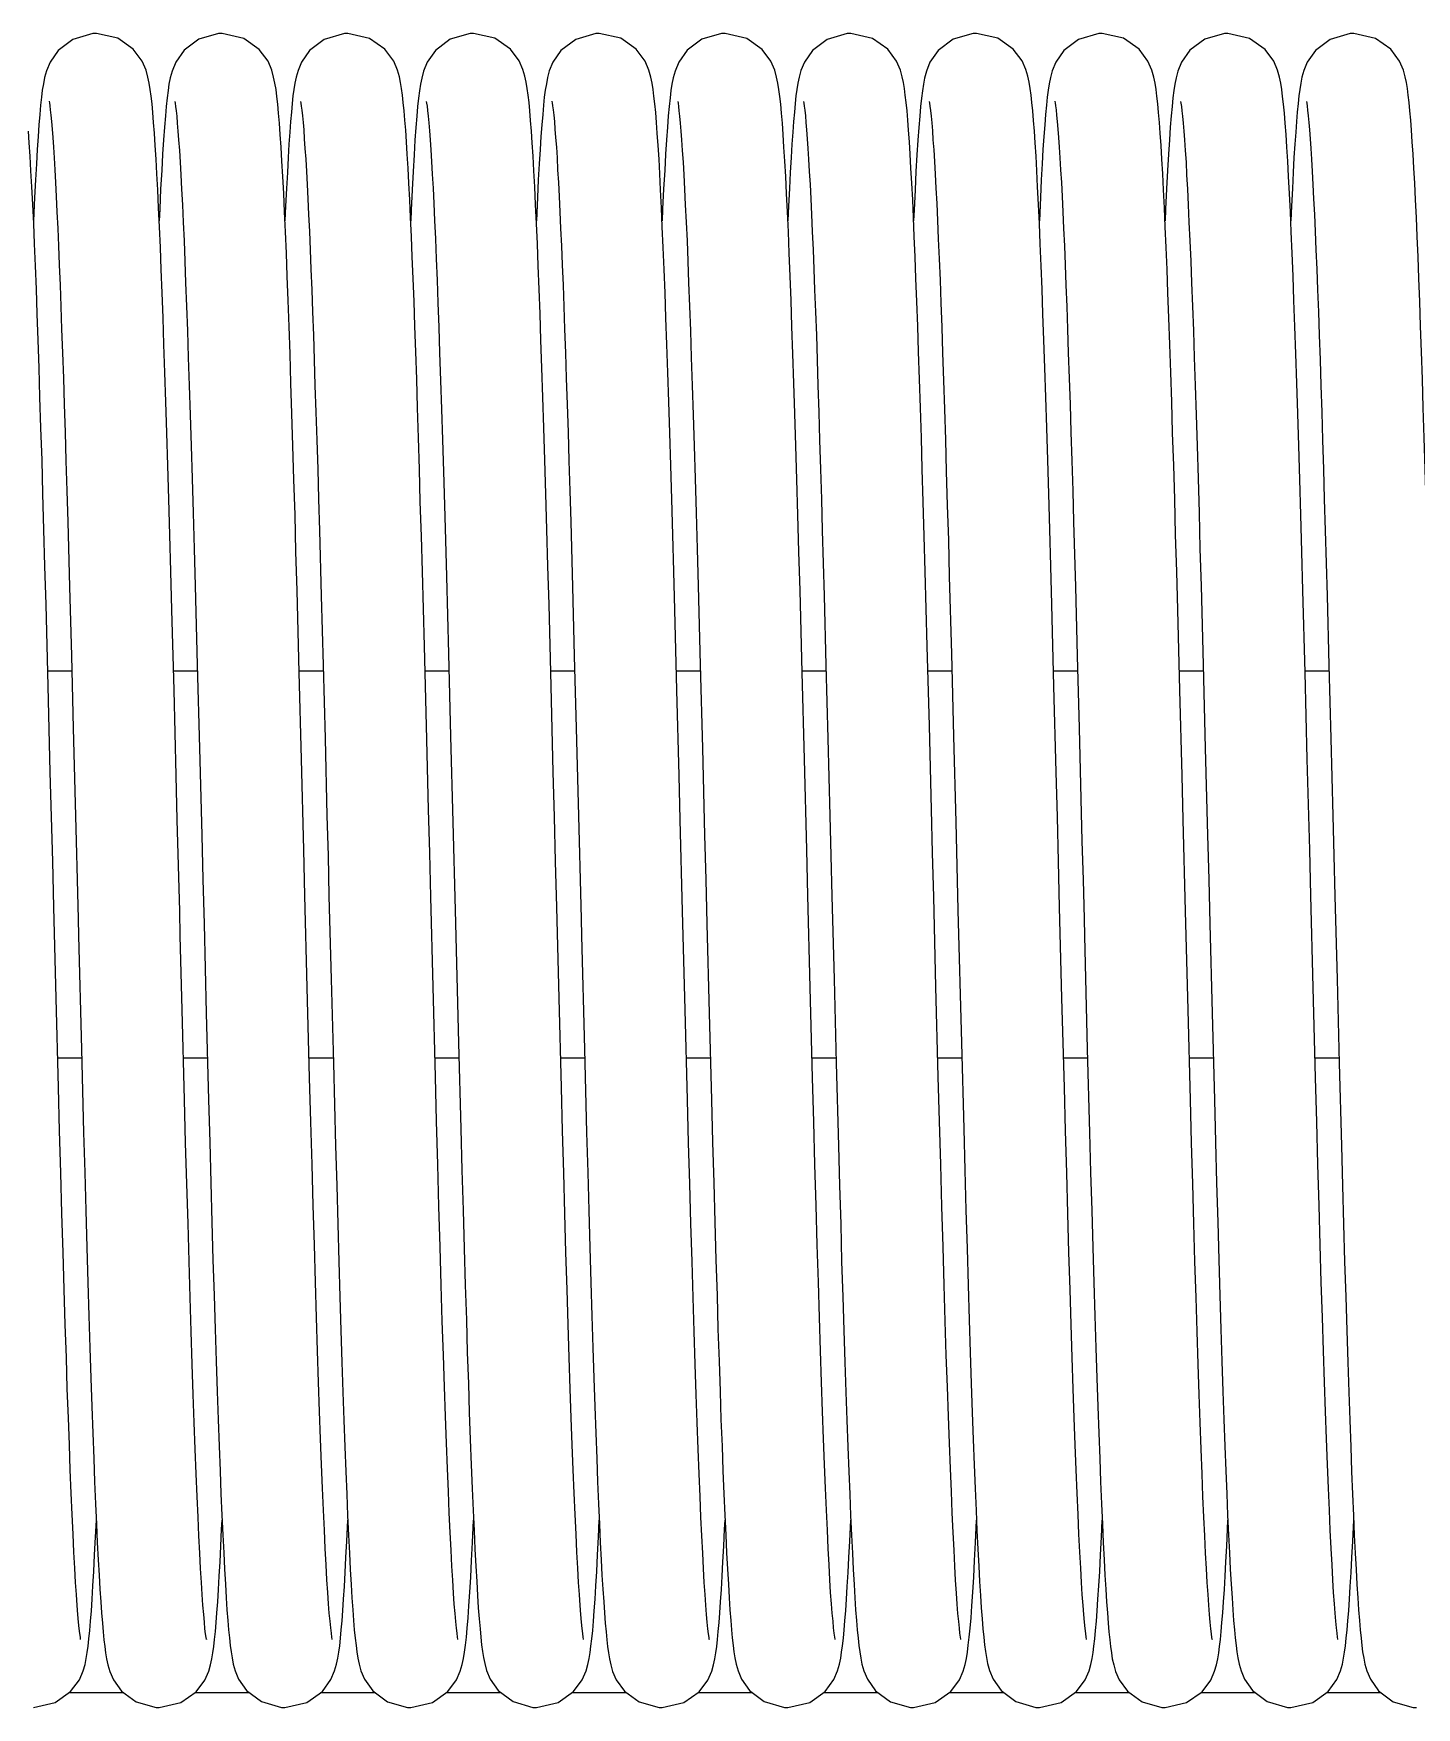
# Model space of a CAD drawing. Header units: millimetres. Extents: x 21899 to 38731, y -5425 to 3612.
# Drawn here: x 24799 to 24887, y -2765.4 to -2658.9 of the extents above; entities that cross this region are included whole.
import ezdxf

# ---------------------------------------------------------------- set-up
doc = ezdxf.new("R2010")
doc.units = ezdxf.units.MM

msp = doc.modelspace()

# ---------------------------------------------------------------- linework, layer by layer
at = {"color": 7, "linetype": 'Continuous'}
for p, q in [((24801.15, -2689.98), (24801.26, -2694.12)), ((24833.15, -2689.98), (24833.26, -2694.12)), ((24865.15, -2689.98), (24865.26, -2694.12)), ((24817.16, -2690.53), (24817.28, -2694.68)), ((24849.16, -2690.53), (24849.28, -2694.68)), ((24881.16, -2690.53), (24881.28, -2694.68)), ((24823.84, -2697.9), (24823.71, -2693.15)), ((24855.84, -2697.9), (24855.71, -2693.15)), ((24801.26, -2694.12), (24801.38, -2698.51)), ((24809.26, -2694.06), (24809.39, -2699.07)), ((24815.88, -2699.56), (24815.74, -2694.35)), ((24825.24, -2693.47), (24825.38, -2698.38)), ((24833.26, -2694.12), (24833.38, -2698.51)), ((24841.26, -2694.06), (24841.39, -2699.07)), ((24847.88, -2699.56), (24847.74, -2694.35)), ((24857.24, -2693.47), (24857.38, -2698.38)), ((24865.26, -2694.12), (24865.38, -2698.51)), ((24873.26, -2694.06), (24873.39, -2699.07)), ((24879.88, -2699.56), (24879.74, -2694.35)), ((24799.9, -2700.43), (24799.77, -2695.25)), ((24817.28, -2694.68), (24817.39, -2699.1)), ((24831.9, -2700.43), (24831.77, -2695.25)), ((24849.28, -2694.68), (24849.39, -2699.1)), ((24863.9, -2700.43), (24863.77, -2695.25)), ((24881.28, -2694.68), (24881.39, -2699.1)), ((24807.91, -2700.69), (24807.77, -2695.58)), ((24839.91, -2700.69), (24839.77, -2695.58)), ((24871.91, -2700.69), (24871.77, -2695.58)), ((24801.38, -2698.51), (24801.5, -2703.1)), ((24823.97, -2702.96), (24823.84, -2697.9)), ((24825.38, -2698.38), (24825.51, -2703.61)), ((24833.38, -2698.51), (24833.5, -2703.1)), ((24855.97, -2702.96), (24855.84, -2697.9)), ((24857.38, -2698.38), (24857.51, -2703.61)), ((24865.38, -2698.51), (24865.5, -2703.1)), ((24799.88, -2699.47), (24801.4, -2699.47)), ((24807.88, -2699.47), (24809.4, -2699.47)), ((24809.39, -2699.07), (24809.53, -2704.38)), ((24815.88, -2699.47), (24817.4, -2699.47)), ((24816.02, -2705.09), (24815.88, -2699.56)), ((24817.39, -2699.1), (24817.52, -2703.77)), ((24823.88, -2699.47), (24825.4, -2699.47)), ((24831.88, -2699.47), (24833.4, -2699.47)), ((24839.88, -2699.47), (24841.4, -2699.47)), ((24841.39, -2699.07), (24841.53, -2704.38)), ((24847.88, -2699.47), (24849.4, -2699.47)), ((24848.02, -2705.09), (24847.88, -2699.56)), ((24849.39, -2699.1), (24849.52, -2703.77)), ((24855.88, -2699.47), (24857.4, -2699.47)), ((24863.88, -2699.47), (24865.4, -2699.47)), ((24871.88, -2699.47), (24873.4, -2699.47)), ((24873.39, -2699.07), (24873.53, -2704.38)), ((24879.88, -2699.47), (24881.4, -2699.47)), ((24880.02, -2705.09), (24879.88, -2699.56)), ((24881.39, -2699.1), (24881.52, -2703.77)), ((24825.51, -2703.61), (24825.65, -2709.08)), ((24800.41, -2720.28), (24800.26, -2714.49)), ((24832.41, -2720.28), (24832.26, -2714.49)), ((24864.41, -2720.28), (24864.26, -2714.49)), ((24809.82, -2715.56), (24809.96, -2721.23)), ((24841.82, -2715.56), (24841.96, -2721.23)), ((24873.82, -2715.56), (24873.96, -2721.23)), ((24801.84, -2716.32), (24802.02, -2723.53)), ((24808.43, -2721.03), (24808.31, -2716.32)), ((24833.84, -2716.32), (24834.02, -2723.53)), ((24840.43, -2721.03), (24840.31, -2716.32)), ((24865.84, -2716.32), (24866.02, -2723.53)), ((24872.43, -2721.03), (24872.31, -2716.32)), ((24816.54, -2725.36), (24816.39, -2719.61)), ((24817.91, -2719.07), (24818.05, -2724.42)), ((24824.54, -2725.29), (24824.39, -2719.56)), ((24848.54, -2725.36), (24848.39, -2719.61)), ((24849.91, -2719.07), (24850.05, -2724.42)), ((24856.54, -2725.29), (24856.39, -2719.56)), ((24880.54, -2725.36), (24880.39, -2719.61)), ((24881.91, -2719.07), (24882.05, -2724.42)), ((24800.56, -2725.96), (24800.41, -2720.28)), ((24808.58, -2726.75), (24808.43, -2721.03)), ((24832.56, -2725.96), (24832.41, -2720.28)), ((24840.58, -2726.75), (24840.43, -2721.03)), ((24864.56, -2725.96), (24864.41, -2720.28)), ((24872.58, -2726.75), (24872.43, -2721.03)), ((24809.96, -2721.23), (24810.11, -2726.76)), ((24841.96, -2721.23), (24842.11, -2726.76)), ((24873.96, -2721.23), (24874.11, -2726.76)), ((24826.01, -2723.13), (24826.16, -2728.6)), ((24858.01, -2723.13), (24858.16, -2728.6)), ((24800.51, -2724.08), (24802.04, -2724.08)), ((24802.02, -2723.53), (24802.16, -2728.84)), ((24808.51, -2724.08), (24810.04, -2724.08)), ((24816.51, -2724.08), (24818.04, -2724.08)), ((24824.51, -2724.08), (24826.04, -2724.08)), ((24832.51, -2724.08), (24834.04, -2724.08)), ((24834.02, -2723.53), (24834.16, -2728.84)), ((24840.51, -2724.08), (24842.04, -2724.08)), ((24848.51, -2724.08), (24850.04, -2724.08)), ((24856.51, -2724.08), (24858.04, -2724.08)), ((24864.51, -2724.08), (24866.04, -2724.08)), ((24866.02, -2723.53), (24866.16, -2728.84)), ((24872.51, -2724.08), (24874.04, -2724.08)), ((24880.51, -2724.08), (24882.04, -2724.08)), ((24818.05, -2724.42), (24818.19, -2729.67)), ((24850.05, -2724.42), (24850.19, -2729.67)), ((24882.05, -2724.42), (24882.19, -2729.67)), ((24804.71, -2764.47), (24801.24, -2764.47)), ((24812.72, -2764.47), (24809.24, -2764.47)), ((24820.71, -2764.47), (24817.23, -2764.47)), ((24828.72, -2764.47), (24825.24, -2764.47)), ((24836.71, -2764.47), (24833.24, -2764.47)), ((24844.72, -2764.47), (24841.24, -2764.47)), ((24852.71, -2764.47), (24849.23, -2764.47)), ((24860.72, -2764.47), (24857.24, -2764.47)), ((24868.71, -2764.47), (24865.24, -2764.47)), ((24876.72, -2764.47), (24873.24, -2764.47)), ((24884.71, -2764.47), (24881.23, -2764.47))]:
    msp.add_line(p, q, dxfattribs=at)
for points in [[(24802.97, -2658.91), (24802.75, -2658.92), (24801.47, -2659.29), (24800.53, -2660), (24800.02, -2660.73), (24799.79, -2661.28), (24799.67, -2661.72), (24799.6, -2662.11), (24799.53, -2662.52), (24799.47, -2662.97), (24799.42, -2663.48), (24799.37, -2664.06), (24799.31, -2664.72)], [(24806.61, -2664.57), (24806.56, -2663.94), (24806.51, -2663.39), (24806.45, -2662.91), (24806.4, -2662.47), (24806.33, -2662.08), (24806.25, -2661.69), (24806.13, -2661.24), (24805.88, -2660.67), (24805.31, -2659.91), (24804.33, -2659.22), (24802.97, -2658.91)], [(24810.97, -2658.91), (24810.75, -2658.92), (24809.49, -2659.28), (24808.55, -2659.98), (24808.02, -2660.73), (24807.79, -2661.31), (24807.67, -2661.74), (24807.59, -2662.13), (24807.53, -2662.55), (24807.47, -2663.01), (24807.41, -2663.55), (24807.36, -2664.16), (24807.3, -2664.87)], [(24814.62, -2664.62), (24814.56, -2663.98), (24814.51, -2663.42), (24814.45, -2662.92), (24814.4, -2662.48), (24814.33, -2662.08), (24814.25, -2661.69), (24814.13, -2661.25), (24813.89, -2660.68), (24813.33, -2659.93), (24812.35, -2659.23), (24810.97, -2658.91)], [(24818.97, -2658.91), (24818.75, -2658.92), (24817.47, -2659.29), (24816.53, -2660), (24816.02, -2660.73), (24815.8, -2661.26), (24815.68, -2661.69), (24815.6, -2662.08), (24815.54, -2662.47), (24815.48, -2662.89), (24815.43, -2663.37), (24815.38, -2663.91), (24815.33, -2664.51), (24815.28, -2665.2)], [(24822.65, -2665.07), (24822.6, -2664.42), (24822.55, -2663.83), (24822.5, -2663.3), (24822.44, -2662.84), (24822.39, -2662.42), (24822.33, -2662.04), (24822.25, -2661.67), (24822.13, -2661.24), (24821.89, -2660.68), (24821.33, -2659.92), (24820.35, -2659.23), (24818.97, -2658.91)], [(24826.97, -2658.91), (24826.75, -2658.92), (24825.48, -2659.28), (24824.54, -2659.99), (24824.01, -2660.74), (24823.78, -2661.31), (24823.67, -2661.75), (24823.59, -2662.14), (24823.53, -2662.56), (24823.47, -2663.02), (24823.41, -2663.56), (24823.36, -2664.18), (24823.3, -2664.89)], [(24830.65, -2665.12), (24830.6, -2664.44), (24830.55, -2663.84), (24830.5, -2663.3), (24830.44, -2662.83), (24830.39, -2662.41), (24830.32, -2662.02), (24830.24, -2661.63), (24830.11, -2661.2), (24829.87, -2660.65), (24829.31, -2659.91), (24828.33, -2659.22), (24826.97, -2658.91)], [(24834.97, -2658.91), (24834.75, -2658.92), (24833.47, -2659.29), (24832.53, -2660), (24832.02, -2660.73), (24831.79, -2661.28), (24831.67, -2661.72), (24831.6, -2662.11), (24831.53, -2662.52), (24831.47, -2662.97), (24831.42, -2663.48), (24831.37, -2664.06), (24831.31, -2664.72)], [(24838.61, -2664.57), (24838.56, -2663.94), (24838.51, -2663.39), (24838.45, -2662.91), (24838.4, -2662.47), (24838.33, -2662.08), (24838.25, -2661.69), (24838.13, -2661.24), (24837.88, -2660.67), (24837.31, -2659.91), (24836.33, -2659.22), (24834.97, -2658.91)], [(24842.97, -2658.91), (24842.75, -2658.92), (24841.49, -2659.28), (24840.55, -2659.98), (24840.02, -2660.73), (24839.79, -2661.31), (24839.67, -2661.74), (24839.59, -2662.13), (24839.53, -2662.55), (24839.47, -2663.01), (24839.41, -2663.55), (24839.36, -2664.16), (24839.3, -2664.87)], [(24846.62, -2664.62), (24846.56, -2663.98), (24846.51, -2663.42), (24846.45, -2662.92), (24846.4, -2662.48), (24846.33, -2662.08), (24846.25, -2661.69), (24846.13, -2661.25), (24845.89, -2660.68), (24845.33, -2659.93), (24844.35, -2659.23), (24842.97, -2658.91)], [(24850.97, -2658.91), (24850.75, -2658.92), (24849.47, -2659.29), (24848.53, -2660), (24848.02, -2660.73), (24847.8, -2661.26), (24847.68, -2661.69), (24847.6, -2662.08), (24847.54, -2662.47), (24847.48, -2662.89), (24847.43, -2663.37), (24847.38, -2663.91), (24847.33, -2664.51), (24847.28, -2665.2)], [(24854.65, -2665.07), (24854.6, -2664.42), (24854.55, -2663.83), (24854.5, -2663.3), (24854.44, -2662.84), (24854.39, -2662.42), (24854.33, -2662.04), (24854.25, -2661.67), (24854.13, -2661.24), (24853.89, -2660.68), (24853.33, -2659.92), (24852.35, -2659.23), (24850.97, -2658.91)], [(24858.97, -2658.91), (24858.75, -2658.92), (24857.48, -2659.28), (24856.54, -2659.99), (24856.01, -2660.74), (24855.78, -2661.31), (24855.67, -2661.75), (24855.59, -2662.14), (24855.53, -2662.56), (24855.47, -2663.02), (24855.41, -2663.56), (24855.36, -2664.18), (24855.3, -2664.89)], [(24862.65, -2665.12), (24862.6, -2664.44), (24862.55, -2663.84), (24862.5, -2663.3), (24862.44, -2662.83), (24862.39, -2662.41), (24862.32, -2662.02), (24862.24, -2661.63), (24862.11, -2661.2), (24861.87, -2660.65), (24861.31, -2659.91), (24860.33, -2659.22), (24858.97, -2658.91)], [(24866.97, -2658.91), (24866.75, -2658.92), (24865.47, -2659.29), (24864.53, -2660), (24864.02, -2660.73), (24863.79, -2661.28), (24863.67, -2661.72), (24863.6, -2662.11), (24863.53, -2662.52), (24863.47, -2662.97), (24863.42, -2663.48), (24863.37, -2664.06), (24863.31, -2664.72)], [(24870.61, -2664.57), (24870.56, -2663.94), (24870.51, -2663.39), (24870.45, -2662.91), (24870.4, -2662.47), (24870.33, -2662.08), (24870.25, -2661.69), (24870.13, -2661.24), (24869.88, -2660.67), (24869.31, -2659.91), (24868.33, -2659.22), (24866.97, -2658.91)], [(24874.97, -2658.91), (24874.75, -2658.92), (24873.49, -2659.28), (24872.55, -2659.98), (24872.02, -2660.73), (24871.79, -2661.31), (24871.67, -2661.74), (24871.59, -2662.13), (24871.53, -2662.55), (24871.47, -2663.01), (24871.41, -2663.55), (24871.36, -2664.16), (24871.3, -2664.87)], [(24878.62, -2664.62), (24878.56, -2663.98), (24878.51, -2663.42), (24878.45, -2662.92), (24878.4, -2662.48), (24878.33, -2662.08), (24878.25, -2661.69), (24878.13, -2661.25), (24877.89, -2660.68), (24877.33, -2659.93), (24876.35, -2659.23), (24874.97, -2658.91)], [(24882.97, -2658.91), (24882.75, -2658.92), (24881.47, -2659.29), (24880.53, -2660), (24880.02, -2660.73), (24879.8, -2661.26), (24879.68, -2661.69), (24879.6, -2662.08), (24879.54, -2662.47), (24879.48, -2662.89), (24879.43, -2663.37), (24879.38, -2663.91), (24879.33, -2664.51), (24879.28, -2665.2)], [(24886.65, -2665.07), (24886.6, -2664.42), (24886.55, -2663.83), (24886.5, -2663.3), (24886.44, -2662.84), (24886.39, -2662.42), (24886.33, -2662.04), (24886.25, -2661.67), (24886.13, -2661.24), (24885.89, -2660.68), (24885.33, -2659.92), (24884.35, -2659.23), (24882.97, -2658.91)], [(24799.96, -2663.23), (24799.96, -2663.24), (24799.98, -2663.33), (24800, -2663.51), (24800.04, -2663.78), (24800.07, -2664.12), (24800.11, -2664.52), (24800.15, -2665), (24800.19, -2665.54), (24800.24, -2666.15), (24800.28, -2666.83), (24800.32, -2667.58), (24800.37, -2668.4), (24800.42, -2669.29), (24800.46, -2670.26), (24800.51, -2671.31), (24800.56, -2672.43), (24800.61, -2673.63), (24800.66, -2674.92), (24800.71, -2676.28), (24800.76, -2677.72), (24800.81, -2679.24), (24800.87, -2680.84), (24800.92, -2682.52), (24800.98, -2684.27), (24801.03, -2686.1), (24801.09, -2688.01), (24801.15, -2689.98)], [(24807.96, -2663.24), (24807.98, -2663.35), (24808.01, -2663.55), (24808.04, -2663.83), (24808.08, -2664.18), (24808.12, -2664.61), (24808.16, -2665.12), (24808.2, -2665.69), (24808.25, -2666.35), (24808.3, -2667.09), (24808.34, -2667.91), (24808.39, -2668.81), (24808.44, -2669.82), (24808.49, -2670.91), (24808.55, -2672.1), (24808.6, -2673.39), (24808.65, -2674.78), (24808.71, -2676.26), (24808.77, -2677.84), (24808.82, -2679.52), (24808.88, -2681.3), (24808.94, -2683.18), (24809, -2685.15), (24809.07, -2687.23), (24809.13, -2689.41), (24809.19, -2691.69), (24809.26, -2694.06)], [(24815.96, -2663.24), (24815.98, -2663.34), (24816.01, -2663.53), (24816.04, -2663.8), (24816.08, -2664.15), (24816.12, -2664.57), (24816.16, -2665.05), (24816.2, -2665.61), (24816.24, -2666.23), (24816.29, -2666.92), (24816.33, -2667.69), (24816.38, -2668.53), (24816.42, -2669.44), (24816.47, -2670.44), (24816.52, -2671.51), (24816.57, -2672.67), (24816.62, -2673.91), (24816.67, -2675.23), (24816.72, -2676.63), (24816.78, -2678.11), (24816.83, -2679.67), (24816.88, -2681.31), (24816.94, -2683.01), (24816.99, -2684.79), (24817.05, -2686.63), (24817.1, -2688.55), (24817.16, -2690.53)], [(24823.96, -2663.24), (24823.98, -2663.35), (24824.01, -2663.54), (24824.04, -2663.82), (24824.08, -2664.17), (24824.12, -2664.6), (24824.16, -2665.1), (24824.2, -2665.67), (24824.25, -2666.32), (24824.29, -2667.05), (24824.34, -2667.86), (24824.39, -2668.75), (24824.44, -2669.74), (24824.49, -2670.81), (24824.54, -2671.98), (24824.59, -2673.24), (24824.65, -2674.6), (24824.7, -2676.05), (24824.76, -2677.6), (24824.81, -2679.24), (24824.87, -2680.99), (24824.93, -2682.82), (24824.99, -2684.76), (24825.05, -2686.79), (24825.11, -2688.92), (24825.18, -2691.15), (24825.24, -2693.47)], [(24831.96, -2663.23), (24831.96, -2663.24), (24831.98, -2663.33), (24832, -2663.51), (24832.04, -2663.78), (24832.07, -2664.12), (24832.11, -2664.52), (24832.15, -2665), (24832.19, -2665.54), (24832.24, -2666.15), (24832.28, -2666.83), (24832.32, -2667.58), (24832.37, -2668.4), (24832.42, -2669.29), (24832.46, -2670.26), (24832.51, -2671.31), (24832.56, -2672.43), (24832.61, -2673.63), (24832.66, -2674.92), (24832.71, -2676.28), (24832.76, -2677.72), (24832.81, -2679.24), (24832.87, -2680.84), (24832.92, -2682.52), (24832.98, -2684.27), (24833.03, -2686.1), (24833.09, -2688.01), (24833.15, -2689.98)], [(24839.96, -2663.24), (24839.98, -2663.35), (24840.01, -2663.55), (24840.04, -2663.83), (24840.08, -2664.18), (24840.12, -2664.61), (24840.16, -2665.12), (24840.2, -2665.69), (24840.25, -2666.35), (24840.3, -2667.09), (24840.34, -2667.91), (24840.39, -2668.81), (24840.44, -2669.82), (24840.49, -2670.91), (24840.55, -2672.1), (24840.6, -2673.39), (24840.65, -2674.78), (24840.71, -2676.26), (24840.77, -2677.84), (24840.82, -2679.52), (24840.88, -2681.3), (24840.94, -2683.18), (24841, -2685.15), (24841.07, -2687.23), (24841.13, -2689.41), (24841.19, -2691.69), (24841.26, -2694.06)], [(24847.96, -2663.24), (24847.98, -2663.34), (24848.01, -2663.53), (24848.04, -2663.8), (24848.08, -2664.15), (24848.12, -2664.57), (24848.16, -2665.05), (24848.2, -2665.61), (24848.24, -2666.23), (24848.29, -2666.92), (24848.33, -2667.69), (24848.38, -2668.53), (24848.42, -2669.44), (24848.47, -2670.44), (24848.52, -2671.51), (24848.57, -2672.67), (24848.62, -2673.91), (24848.67, -2675.23), (24848.72, -2676.63), (24848.78, -2678.11), (24848.83, -2679.67), (24848.88, -2681.31), (24848.94, -2683.01), (24848.99, -2684.79), (24849.05, -2686.63), (24849.1, -2688.55), (24849.16, -2690.53)], [(24855.96, -2663.24), (24855.98, -2663.35), (24856.01, -2663.54), (24856.04, -2663.82), (24856.08, -2664.17), (24856.12, -2664.6), (24856.16, -2665.1), (24856.2, -2665.67), (24856.25, -2666.32), (24856.29, -2667.05), (24856.34, -2667.86), (24856.39, -2668.75), (24856.44, -2669.74), (24856.49, -2670.81), (24856.54, -2671.98), (24856.59, -2673.24), (24856.65, -2674.6), (24856.7, -2676.05), (24856.76, -2677.6), (24856.81, -2679.24), (24856.87, -2680.99), (24856.93, -2682.82), (24856.99, -2684.76), (24857.05, -2686.79), (24857.11, -2688.92), (24857.18, -2691.15), (24857.24, -2693.47)], [(24863.96, -2663.23), (24863.96, -2663.24), (24863.98, -2663.33), (24864, -2663.51), (24864.04, -2663.78), (24864.07, -2664.12), (24864.11, -2664.52), (24864.15, -2665), (24864.19, -2665.54), (24864.24, -2666.15), (24864.28, -2666.83), (24864.32, -2667.58), (24864.37, -2668.4), (24864.42, -2669.29), (24864.46, -2670.26), (24864.51, -2671.31), (24864.56, -2672.43), (24864.61, -2673.63), (24864.66, -2674.92), (24864.71, -2676.28), (24864.76, -2677.72), (24864.81, -2679.24), (24864.87, -2680.84), (24864.92, -2682.52), (24864.98, -2684.27), (24865.03, -2686.1), (24865.09, -2688.01), (24865.15, -2689.98)], [(24871.96, -2663.24), (24871.98, -2663.35), (24872.01, -2663.55), (24872.04, -2663.83), (24872.08, -2664.18), (24872.12, -2664.61), (24872.16, -2665.12), (24872.2, -2665.69), (24872.25, -2666.35), (24872.3, -2667.09), (24872.34, -2667.91), (24872.39, -2668.81), (24872.44, -2669.82), (24872.49, -2670.91), (24872.55, -2672.1), (24872.6, -2673.39), (24872.65, -2674.78), (24872.71, -2676.26), (24872.77, -2677.84), (24872.82, -2679.52), (24872.88, -2681.3), (24872.94, -2683.18), (24873, -2685.15), (24873.07, -2687.23), (24873.13, -2689.41), (24873.19, -2691.69), (24873.26, -2694.06)], [(24879.96, -2663.24), (24879.98, -2663.34), (24880.01, -2663.53), (24880.04, -2663.8), (24880.08, -2664.15), (24880.12, -2664.57), (24880.16, -2665.05), (24880.2, -2665.61), (24880.24, -2666.23), (24880.29, -2666.92), (24880.33, -2667.69), (24880.38, -2668.53), (24880.42, -2669.44), (24880.47, -2670.44), (24880.52, -2671.51), (24880.57, -2672.67), (24880.62, -2673.91), (24880.67, -2675.23), (24880.72, -2676.63), (24880.78, -2678.11), (24880.83, -2679.67), (24880.88, -2681.31), (24880.94, -2683.01), (24880.99, -2684.79), (24881.05, -2686.63), (24881.1, -2688.55), (24881.16, -2690.53)], [(24807.77, -2695.58), (24807.71, -2693.14), (24807.64, -2690.8), (24807.58, -2688.55), (24807.52, -2686.39), (24807.45, -2684.33), (24807.39, -2682.35), (24807.33, -2680.48), (24807.27, -2678.7), (24807.21, -2677.01), (24807.15, -2675.42), (24807.1, -2673.92), (24807.04, -2672.52), (24806.98, -2671.21), (24806.93, -2670), (24806.87, -2668.87), (24806.82, -2667.84), (24806.77, -2666.9), (24806.72, -2666.04), (24806.66, -2665.26), (24806.61, -2664.57)], [(24815.74, -2694.35), (24815.67, -2691.89), (24815.61, -2689.54), (24815.54, -2687.29), (24815.48, -2685.14), (24815.41, -2683.09), (24815.35, -2681.15), (24815.29, -2679.3), (24815.23, -2677.56), (24815.17, -2675.91), (24815.11, -2674.36), (24815.06, -2672.9), (24815, -2671.54), (24814.94, -2670.27), (24814.89, -2669.1), (24814.83, -2668.02), (24814.78, -2667.04), (24814.72, -2666.15), (24814.67, -2665.34), (24814.62, -2664.62)], [(24839.77, -2695.58), (24839.71, -2693.14), (24839.64, -2690.8), (24839.58, -2688.55), (24839.52, -2686.39), (24839.45, -2684.33), (24839.39, -2682.35), (24839.33, -2680.48), (24839.27, -2678.7), (24839.21, -2677.01), (24839.15, -2675.42), (24839.1, -2673.92), (24839.04, -2672.52), (24838.98, -2671.21), (24838.93, -2670), (24838.87, -2668.87), (24838.82, -2667.84), (24838.77, -2666.9), (24838.72, -2666.04), (24838.66, -2665.26), (24838.61, -2664.57)], [(24847.74, -2694.35), (24847.67, -2691.89), (24847.61, -2689.54), (24847.54, -2687.29), (24847.48, -2685.14), (24847.41, -2683.09), (24847.35, -2681.15), (24847.29, -2679.3), (24847.23, -2677.56), (24847.17, -2675.91), (24847.11, -2674.36), (24847.06, -2672.9), (24847, -2671.54), (24846.94, -2670.27), (24846.89, -2669.1), (24846.83, -2668.02), (24846.78, -2667.04), (24846.72, -2666.15), (24846.67, -2665.34), (24846.62, -2664.62)], [(24871.77, -2695.58), (24871.71, -2693.14), (24871.64, -2690.8), (24871.58, -2688.55), (24871.52, -2686.39), (24871.45, -2684.33), (24871.39, -2682.35), (24871.33, -2680.48), (24871.27, -2678.7), (24871.21, -2677.01), (24871.15, -2675.42), (24871.1, -2673.92), (24871.04, -2672.52), (24870.98, -2671.21), (24870.93, -2670), (24870.87, -2668.87), (24870.82, -2667.84), (24870.77, -2666.9), (24870.72, -2666.04), (24870.66, -2665.26), (24870.61, -2664.57)], [(24879.74, -2694.35), (24879.67, -2691.89), (24879.61, -2689.54), (24879.54, -2687.29), (24879.48, -2685.14), (24879.41, -2683.09), (24879.35, -2681.15), (24879.29, -2679.3), (24879.23, -2677.56), (24879.17, -2675.91), (24879.11, -2674.36), (24879.06, -2672.9), (24879, -2671.54), (24878.94, -2670.27), (24878.89, -2669.1), (24878.83, -2668.02), (24878.78, -2667.04), (24878.72, -2666.15), (24878.67, -2665.34), (24878.62, -2664.62)], [(24799.77, -2695.25), (24799.7, -2692.8), (24799.63, -2690.46), (24799.57, -2688.21), (24799.51, -2686.05), (24799.44, -2684), (24799.38, -2682.05), (24799.32, -2680.19), (24799.26, -2678.43), (24799.2, -2676.75), (24799.15, -2675.18), (24799.09, -2673.69), (24799.03, -2672.3), (24798.98, -2671), (24798.92, -2669.79), (24798.86, -2668.68), (24798.81, -2667.65), (24798.76, -2666.72), (24798.7, -2665.88), (24798.65, -2665.12)], [(24799.31, -2664.72), (24799.26, -2665.46), (24799.2, -2666.29), (24799.15, -2667.21), (24799.09, -2668.23), (24799.04, -2669.35), (24798.97, -2670.83)], [(24807.3, -2664.87), (24807.24, -2665.68), (24807.18, -2666.6), (24807.13, -2667.64), (24807.06, -2668.8), (24807, -2670.08), (24806.97, -2670.84)], [(24815.28, -2665.2), (24815.22, -2665.96), (24815.17, -2666.81), (24815.12, -2667.75), (24815.07, -2668.77), (24815.01, -2669.89), (24814.97, -2670.84)], [(24823.71, -2693.15), (24823.65, -2690.89), (24823.58, -2688.72), (24823.52, -2686.63), (24823.46, -2684.64), (24823.4, -2682.73), (24823.35, -2680.91), (24823.29, -2679.17), (24823.23, -2677.53), (24823.18, -2675.97), (24823.12, -2674.5), (24823.07, -2673.12), (24823.01, -2671.82), (24822.96, -2670.61), (24822.91, -2669.49), (24822.85, -2668.44), (24822.8, -2667.48), (24822.75, -2666.6), (24822.7, -2665.8), (24822.65, -2665.07)], [(24823.3, -2664.89), (24823.24, -2665.71), (24823.18, -2666.64), (24823.12, -2667.69), (24823.06, -2668.86), (24823, -2670.15), (24822.97, -2670.84)], [(24831.77, -2695.25), (24831.7, -2692.8), (24831.63, -2690.46), (24831.57, -2688.21), (24831.51, -2686.05), (24831.44, -2684), (24831.38, -2682.05), (24831.32, -2680.19), (24831.26, -2678.43), (24831.2, -2676.75), (24831.15, -2675.18), (24831.09, -2673.69), (24831.03, -2672.3), (24830.98, -2671), (24830.92, -2669.79), (24830.86, -2668.68), (24830.81, -2667.65), (24830.76, -2666.72), (24830.7, -2665.88), (24830.65, -2665.12)], [(24831.31, -2664.72), (24831.26, -2665.46), (24831.2, -2666.29), (24831.15, -2667.21), (24831.09, -2668.23), (24831.04, -2669.35), (24830.97, -2670.83)], [(24839.3, -2664.87), (24839.24, -2665.68), (24839.18, -2666.6), (24839.13, -2667.64), (24839.06, -2668.8), (24839, -2670.08), (24838.97, -2670.84)], [(24847.28, -2665.2), (24847.22, -2665.96), (24847.17, -2666.81), (24847.12, -2667.75), (24847.07, -2668.77), (24847.01, -2669.89), (24846.97, -2670.84)], [(24855.71, -2693.15), (24855.65, -2690.89), (24855.58, -2688.72), (24855.52, -2686.63), (24855.46, -2684.64), (24855.4, -2682.73), (24855.35, -2680.91), (24855.29, -2679.17), (24855.23, -2677.53), (24855.18, -2675.97), (24855.12, -2674.5), (24855.07, -2673.12), (24855.01, -2671.82), (24854.96, -2670.61), (24854.91, -2669.49), (24854.85, -2668.44), (24854.8, -2667.48), (24854.75, -2666.6), (24854.7, -2665.8), (24854.65, -2665.07)], [(24855.3, -2664.89), (24855.24, -2665.71), (24855.18, -2666.64), (24855.12, -2667.69), (24855.06, -2668.86), (24855, -2670.15), (24854.97, -2670.84)], [(24863.77, -2695.25), (24863.7, -2692.8), (24863.63, -2690.46), (24863.57, -2688.21), (24863.51, -2686.05), (24863.44, -2684), (24863.38, -2682.05), (24863.32, -2680.19), (24863.26, -2678.43), (24863.2, -2676.75), (24863.15, -2675.18), (24863.09, -2673.69), (24863.03, -2672.3), (24862.98, -2671), (24862.92, -2669.79), (24862.86, -2668.68), (24862.81, -2667.65), (24862.76, -2666.72), (24862.7, -2665.88), (24862.65, -2665.12)], [(24863.31, -2664.72), (24863.26, -2665.46), (24863.2, -2666.29), (24863.15, -2667.21), (24863.09, -2668.23), (24863.04, -2669.35), (24862.97, -2670.83)], [(24871.3, -2664.87), (24871.24, -2665.68), (24871.18, -2666.6), (24871.13, -2667.64), (24871.06, -2668.8), (24871, -2670.08), (24870.97, -2670.84)], [(24879.28, -2665.2), (24879.22, -2665.96), (24879.17, -2666.81), (24879.12, -2667.75), (24879.07, -2668.77), (24879.01, -2669.89), (24878.97, -2670.84)], [(24887.71, -2693.15), (24887.65, -2690.89), (24887.58, -2688.72), (24887.52, -2686.63), (24887.46, -2684.64), (24887.4, -2682.73), (24887.35, -2680.91), (24887.29, -2679.17), (24887.23, -2677.53), (24887.18, -2675.97), (24887.12, -2674.5), (24887.07, -2673.12), (24887.01, -2671.82), (24886.96, -2670.61), (24886.91, -2669.49), (24886.85, -2668.44), (24886.8, -2667.48), (24886.75, -2666.6), (24886.7, -2665.8), (24886.65, -2665.07)], [(24800.26, -2714.49), (24800.19, -2711.6), (24800.12, -2708.74), (24800.04, -2705.91), (24799.9, -2700.43)], [(24808.12, -2708.94), (24808.05, -2706.12), (24807.91, -2700.69)], [(24832.26, -2714.49), (24832.19, -2711.6), (24832.12, -2708.74), (24832.04, -2705.91), (24831.9, -2700.43)], [(24840.12, -2708.94), (24840.05, -2706.12), (24839.91, -2700.69)], [(24864.26, -2714.49), (24864.19, -2711.6), (24864.12, -2708.74), (24864.04, -2705.91), (24863.9, -2700.43)], [(24872.12, -2708.94), (24872.05, -2706.12), (24871.91, -2700.69)], [(24824.39, -2719.56), (24824.25, -2713.84), (24824.18, -2711.04), (24824.11, -2708.29), (24823.97, -2702.96)], [(24856.39, -2719.56), (24856.25, -2713.84), (24856.18, -2711.04), (24856.11, -2708.29), (24855.97, -2702.96)], [(24801.5, -2703.1), (24801.68, -2710.3), (24801.75, -2712.76), (24801.81, -2715.24), (24801.84, -2716.32)], [(24817.52, -2703.77), (24817.64, -2708.68), (24817.71, -2711.21), (24817.77, -2713.79), (24817.91, -2719.07)], [(24833.5, -2703.1), (24833.68, -2710.3), (24833.75, -2712.76), (24833.81, -2715.24), (24833.84, -2716.32)], [(24849.52, -2703.77), (24849.64, -2708.68), (24849.71, -2711.21), (24849.77, -2713.79), (24849.91, -2719.07)], [(24857.51, -2703.61), (24857.65, -2709.08), (24857.72, -2711.87), (24857.79, -2714.68), (24858.01, -2723.13)], [(24865.5, -2703.1), (24865.68, -2710.3), (24865.75, -2712.76), (24865.81, -2715.24), (24865.84, -2716.32)], [(24881.52, -2703.77), (24881.64, -2708.68), (24881.71, -2711.21), (24881.77, -2713.79), (24881.91, -2719.07)], [(24809.53, -2704.38), (24809.67, -2709.91), (24809.75, -2712.73), (24809.82, -2715.56)], [(24816.39, -2719.61), (24816.24, -2713.76), (24816.17, -2710.84), (24816.02, -2705.09)], [(24841.53, -2704.38), (24841.67, -2709.91), (24841.75, -2712.73), (24841.82, -2715.56)], [(24848.39, -2719.61), (24848.24, -2713.76), (24848.17, -2710.84), (24848.02, -2705.09)], [(24873.53, -2704.38), (24873.67, -2709.91), (24873.75, -2712.73), (24873.82, -2715.56)], [(24880.39, -2719.61), (24880.24, -2713.76), (24880.17, -2710.84), (24880.02, -2705.09)], [(24808.31, -2716.32), (24808.27, -2714.75), (24808.12, -2708.94)], [(24825.65, -2709.08), (24825.79, -2714.68), (24826.01, -2723.13)], [(24840.31, -2716.32), (24840.27, -2714.75), (24840.12, -2708.94)], [(24872.31, -2716.32), (24872.27, -2714.75), (24872.12, -2708.94)], [(24825.97, -2761.08), (24825.97, -2761.07), (24825.95, -2760.93), (24825.92, -2760.69), (24825.88, -2760.36), (24825.84, -2759.94), (24825.79, -2759.43), (24825.74, -2758.83), (24825.7, -2758.13), (24825.64, -2757.32), (24825.59, -2756.42), (24825.54, -2755.4), (24825.48, -2754.27), (24825.42, -2753.03), (24825.37, -2751.68), (24825.31, -2750.2), (24825.25, -2748.6), (24825.18, -2746.87), (24825.12, -2745.01), (24825.05, -2743), (24824.98, -2740.84), (24824.91, -2738.54), (24824.84, -2736.1), (24824.77, -2733.53), (24824.69, -2730.87), (24824.62, -2728.11), (24824.54, -2725.29)], [(24857.97, -2761.08), (24857.97, -2761.07), (24857.95, -2760.93), (24857.92, -2760.69), (24857.88, -2760.36), (24857.84, -2759.94), (24857.79, -2759.43), (24857.74, -2758.83), (24857.7, -2758.13), (24857.64, -2757.32), (24857.59, -2756.42), (24857.54, -2755.4), (24857.48, -2754.27), (24857.42, -2753.03), (24857.37, -2751.68), (24857.31, -2750.2), (24857.25, -2748.6), (24857.18, -2746.87), (24857.12, -2745.01), (24857.05, -2743), (24856.98, -2740.84), (24856.91, -2738.54), (24856.84, -2736.1), (24856.77, -2733.53), (24856.69, -2730.87), (24856.62, -2728.11), (24856.54, -2725.29)], [(24801.97, -2761.08), (24801.97, -2761.07), (24801.95, -2760.94), (24801.92, -2760.71), (24801.88, -2760.39), (24801.84, -2759.99), (24801.8, -2759.5), (24801.75, -2758.92), (24801.7, -2758.23), (24801.65, -2757.45), (24801.6, -2756.54), (24801.54, -2755.53), (24801.49, -2754.39), (24801.43, -2753.14), (24801.37, -2751.78), (24801.31, -2750.3), (24801.25, -2748.7), (24801.19, -2746.98), (24801.12, -2745.13), (24801.06, -2743.15), (24800.99, -2741.05), (24800.92, -2738.82), (24800.85, -2736.46), (24800.78, -2733.99), (24800.71, -2731.4), (24800.63, -2728.72), (24800.56, -2725.96)], [(24817.97, -2761.08), (24817.97, -2761.07), (24817.95, -2760.93), (24817.92, -2760.69), (24817.88, -2760.35), (24817.84, -2759.93), (24817.79, -2759.42), (24817.74, -2758.81), (24817.69, -2758.1), (24817.64, -2757.28), (24817.59, -2756.34), (24817.53, -2755.29), (24817.48, -2754.13), (24817.42, -2752.85), (24817.36, -2751.46), (24817.3, -2749.95), (24817.24, -2748.33), (24817.17, -2746.58), (24817.11, -2744.71), (24817.04, -2742.72), (24816.98, -2740.6), (24816.91, -2738.35), (24816.84, -2735.97), (24816.77, -2733.47), (24816.69, -2730.86), (24816.62, -2728.15), (24816.54, -2725.36)], [(24833.97, -2761.08), (24833.97, -2761.07), (24833.95, -2760.94), (24833.92, -2760.71), (24833.88, -2760.39), (24833.84, -2759.99), (24833.8, -2759.5), (24833.75, -2758.92), (24833.7, -2758.23), (24833.65, -2757.45), (24833.6, -2756.54), (24833.54, -2755.53), (24833.49, -2754.39), (24833.43, -2753.14), (24833.37, -2751.78), (24833.31, -2750.3), (24833.25, -2748.7), (24833.19, -2746.98), (24833.12, -2745.13), (24833.06, -2743.15), (24832.99, -2741.05), (24832.92, -2738.82), (24832.85, -2736.46), (24832.78, -2733.99), (24832.71, -2731.4), (24832.63, -2728.72), (24832.56, -2725.96)], [(24849.97, -2761.08), (24849.97, -2761.07), (24849.95, -2760.93), (24849.92, -2760.69), (24849.88, -2760.35), (24849.84, -2759.93), (24849.79, -2759.42), (24849.74, -2758.81), (24849.69, -2758.1), (24849.64, -2757.28), (24849.59, -2756.34), (24849.53, -2755.29), (24849.48, -2754.13), (24849.42, -2752.85), (24849.36, -2751.46), (24849.3, -2749.95), (24849.24, -2748.33), (24849.17, -2746.58), (24849.11, -2744.71), (24849.04, -2742.72), (24848.98, -2740.6), (24848.91, -2738.35), (24848.84, -2735.97), (24848.77, -2733.47), (24848.69, -2730.86), (24848.62, -2728.15), (24848.54, -2725.36)], [(24865.97, -2761.08), (24865.97, -2761.07), (24865.95, -2760.94), (24865.92, -2760.71), (24865.88, -2760.39), (24865.84, -2759.99), (24865.8, -2759.5), (24865.75, -2758.92), (24865.7, -2758.23), (24865.65, -2757.45), (24865.6, -2756.54), (24865.54, -2755.53), (24865.49, -2754.39), (24865.43, -2753.14), (24865.37, -2751.78), (24865.31, -2750.3), (24865.25, -2748.7), (24865.19, -2746.98), (24865.12, -2745.13), (24865.06, -2743.15), (24864.99, -2741.05), (24864.92, -2738.82), (24864.85, -2736.46), (24864.78, -2733.99), (24864.71, -2731.4), (24864.63, -2728.72), (24864.56, -2725.96)], [(24881.97, -2761.08), (24881.97, -2761.07), (24881.95, -2760.93), (24881.92, -2760.69), (24881.88, -2760.35), (24881.84, -2759.93), (24881.79, -2759.42), (24881.74, -2758.81), (24881.69, -2758.1), (24881.64, -2757.28), (24881.59, -2756.34), (24881.53, -2755.29), (24881.48, -2754.13), (24881.42, -2752.85), (24881.36, -2751.46), (24881.3, -2749.95), (24881.24, -2748.33), (24881.17, -2746.58), (24881.11, -2744.71), (24881.04, -2742.72), (24880.98, -2740.6), (24880.91, -2738.35), (24880.84, -2735.97), (24880.77, -2733.47), (24880.69, -2730.86), (24880.62, -2728.15), (24880.54, -2725.36)], [(24809.97, -2761.07), (24809.97, -2761.08), (24809.97, -2761.07), (24809.95, -2760.95), (24809.92, -2760.72), (24809.88, -2760.4), (24809.84, -2759.99), (24809.8, -2759.5), (24809.75, -2758.91), (24809.7, -2758.23), (24809.65, -2757.45), (24809.6, -2756.57), (24809.55, -2755.59), (24809.49, -2754.5), (24809.44, -2753.3), (24809.38, -2751.98), (24809.32, -2750.54), (24809.26, -2748.98), (24809.2, -2747.29), (24809.13, -2745.49), (24809.07, -2743.56), (24809, -2741.5), (24808.94, -2739.33), (24808.87, -2737.03), (24808.8, -2734.62), (24808.73, -2732.1), (24808.65, -2729.48), (24808.58, -2726.75)], [(24810.11, -2726.76), (24810.18, -2729.44), (24810.25, -2732.04), (24810.32, -2734.54), (24810.39, -2736.93), (24810.46, -2739.2), (24810.52, -2741.35), (24810.59, -2743.38), (24810.65, -2745.3), (24810.71, -2747.1), (24810.78, -2748.78), (24810.84, -2750.35), (24810.89, -2751.81), (24810.95, -2753.17), (24811.01, -2754.42), (24811.07, -2755.57), (24811.12, -2756.62), (24811.18, -2757.57), (24811.23, -2758.43), (24811.28, -2759.19)], [(24841.97, -2761.07), (24841.97, -2761.08), (24841.97, -2761.07), (24841.95, -2760.95), (24841.92, -2760.72), (24841.88, -2760.4), (24841.84, -2759.99), (24841.8, -2759.5), (24841.75, -2758.91), (24841.7, -2758.23), (24841.65, -2757.45), (24841.6, -2756.57), (24841.55, -2755.59), (24841.49, -2754.5), (24841.44, -2753.3), (24841.38, -2751.98), (24841.32, -2750.54), (24841.26, -2748.98), (24841.2, -2747.29), (24841.13, -2745.49), (24841.07, -2743.56), (24841, -2741.5), (24840.94, -2739.33), (24840.87, -2737.03), (24840.8, -2734.62), (24840.73, -2732.1), (24840.65, -2729.48), (24840.58, -2726.75)], [(24842.11, -2726.76), (24842.18, -2729.44), (24842.25, -2732.04), (24842.32, -2734.54), (24842.39, -2736.93), (24842.46, -2739.2), (24842.52, -2741.35), (24842.59, -2743.38), (24842.65, -2745.3), (24842.71, -2747.1), (24842.78, -2748.78), (24842.84, -2750.35), (24842.89, -2751.81), (24842.95, -2753.17), (24843.01, -2754.42), (24843.07, -2755.57), (24843.12, -2756.62), (24843.18, -2757.57), (24843.23, -2758.43), (24843.28, -2759.19)], [(24873.97, -2761.07), (24873.97, -2761.08), (24873.97, -2761.07), (24873.95, -2760.95), (24873.92, -2760.72), (24873.88, -2760.4), (24873.84, -2759.99), (24873.8, -2759.5), (24873.75, -2758.91), (24873.7, -2758.23), (24873.65, -2757.45), (24873.6, -2756.57), (24873.55, -2755.59), (24873.49, -2754.5), (24873.44, -2753.3), (24873.38, -2751.98), (24873.32, -2750.54), (24873.26, -2748.98), (24873.2, -2747.29), (24873.13, -2745.49), (24873.07, -2743.56), (24873, -2741.5), (24872.94, -2739.33), (24872.87, -2737.03), (24872.8, -2734.62), (24872.73, -2732.1), (24872.65, -2729.48), (24872.58, -2726.75)], [(24874.11, -2726.76), (24874.18, -2729.44), (24874.25, -2732.04), (24874.32, -2734.54), (24874.39, -2736.93), (24874.46, -2739.2), (24874.52, -2741.35), (24874.59, -2743.38), (24874.65, -2745.3), (24874.71, -2747.1), (24874.78, -2748.78), (24874.84, -2750.35), (24874.89, -2751.81), (24874.95, -2753.17), (24875.01, -2754.42), (24875.07, -2755.57), (24875.12, -2756.62), (24875.18, -2757.57), (24875.23, -2758.43), (24875.28, -2759.19)], [(24802.16, -2728.84), (24802.23, -2731.37), (24802.3, -2733.8), (24802.37, -2736.14), (24802.43, -2738.37), (24802.5, -2740.5), (24802.56, -2742.53), (24802.62, -2744.45), (24802.69, -2746.27), (24802.75, -2747.97), (24802.81, -2749.57), (24802.86, -2751.06), (24802.92, -2752.45), (24802.98, -2753.74), (24803.03, -2754.92), (24803.09, -2756.01), (24803.14, -2756.99), (24803.19, -2757.88), (24803.25, -2758.69), (24803.3, -2759.4)], [(24826.16, -2728.6), (24826.23, -2731.23), (24826.3, -2733.77), (24826.37, -2736.21), (24826.44, -2738.54), (24826.51, -2740.75), (24826.57, -2742.83), (24826.64, -2744.8), (24826.7, -2746.64), (24826.76, -2748.37), (24826.82, -2749.98), (24826.88, -2751.48), (24826.94, -2752.87), (24827, -2754.16), (24827.05, -2755.34), (24827.11, -2756.42), (24827.17, -2757.4), (24827.22, -2758.29), (24827.27, -2759.08), (24827.33, -2759.78)], [(24834.16, -2728.84), (24834.23, -2731.37), (24834.3, -2733.8), (24834.37, -2736.14), (24834.43, -2738.37), (24834.5, -2740.5), (24834.56, -2742.53), (24834.62, -2744.45), (24834.69, -2746.27), (24834.75, -2747.97), (24834.81, -2749.57), (24834.86, -2751.06), (24834.92, -2752.45), (24834.98, -2753.74), (24835.03, -2754.92), (24835.09, -2756.01), (24835.14, -2756.99), (24835.19, -2757.88), (24835.25, -2758.69), (24835.3, -2759.4)], [(24858.16, -2728.6), (24858.23, -2731.23), (24858.3, -2733.77), (24858.37, -2736.21), (24858.44, -2738.54), (24858.51, -2740.75), (24858.57, -2742.83), (24858.64, -2744.8), (24858.7, -2746.64), (24858.76, -2748.37), (24858.82, -2749.98), (24858.88, -2751.48), (24858.94, -2752.87), (24859, -2754.16), (24859.05, -2755.34), (24859.11, -2756.42), (24859.17, -2757.4), (24859.22, -2758.29), (24859.27, -2759.08), (24859.33, -2759.78)], [(24866.16, -2728.84), (24866.23, -2731.37), (24866.3, -2733.8), (24866.37, -2736.14), (24866.43, -2738.37), (24866.5, -2740.5), (24866.56, -2742.53), (24866.62, -2744.45), (24866.69, -2746.27), (24866.75, -2747.97), (24866.81, -2749.57), (24866.86, -2751.06), (24866.92, -2752.45), (24866.98, -2753.74), (24867.03, -2754.92), (24867.09, -2756.01), (24867.14, -2756.99), (24867.19, -2757.88), (24867.25, -2758.69), (24867.3, -2759.4)], [(24818.19, -2729.67), (24818.26, -2732.21), (24818.33, -2734.67), (24818.39, -2737.04), (24818.46, -2739.29), (24818.53, -2741.42), (24818.59, -2743.44), (24818.65, -2745.35), (24818.72, -2747.14), (24818.78, -2748.82), (24818.84, -2750.39), (24818.9, -2751.84), (24818.95, -2753.2), (24819.01, -2754.45), (24819.07, -2755.59), (24819.12, -2756.64), (24819.18, -2757.59), (24819.23, -2758.44), (24819.28, -2759.2)], [(24850.19, -2729.67), (24850.26, -2732.21), (24850.33, -2734.67), (24850.39, -2737.04), (24850.46, -2739.29), (24850.53, -2741.42), (24850.59, -2743.44), (24850.65, -2745.35), (24850.72, -2747.14), (24850.78, -2748.82), (24850.84, -2750.39), (24850.9, -2751.84), (24850.95, -2753.2), (24851.01, -2754.45), (24851.07, -2755.59), (24851.12, -2756.64), (24851.18, -2757.59), (24851.23, -2758.44), (24851.28, -2759.2)], [(24882.19, -2729.67), (24882.26, -2732.21), (24882.33, -2734.67), (24882.39, -2737.04), (24882.46, -2739.29), (24882.53, -2741.42), (24882.59, -2743.44), (24882.65, -2745.35), (24882.72, -2747.14), (24882.78, -2748.82), (24882.84, -2750.39), (24882.9, -2751.84), (24882.95, -2753.2), (24883.01, -2754.45), (24883.07, -2755.59), (24883.12, -2756.64), (24883.18, -2757.59), (24883.23, -2758.44), (24883.28, -2759.2)], [(24802.65, -2759.26), (24802.7, -2758.51), (24802.75, -2757.68), (24802.81, -2756.75), (24802.86, -2755.71), (24802.92, -2754.57), (24802.97, -2753.49)], [(24810.64, -2759.38), (24810.69, -2758.68), (24810.74, -2757.9), (24810.79, -2757.06), (24810.84, -2756.14), (24810.89, -2755.14), (24810.94, -2754.06), (24810.97, -2753.49)], [(24818.65, -2759.24), (24818.7, -2758.51), (24818.75, -2757.71), (24818.8, -2756.82), (24818.85, -2755.87), (24818.91, -2754.83), (24818.97, -2753.49)], [(24826.62, -2759.7), (24826.67, -2758.94), (24826.73, -2758.08), (24826.79, -2757.13), (24826.84, -2756.07), (24826.9, -2754.91), (24826.97, -2753.49)], [(24834.65, -2759.26), (24834.7, -2758.51), (24834.75, -2757.68), (24834.81, -2756.75), (24834.86, -2755.71), (24834.92, -2754.57), (24834.97, -2753.49)], [(24842.64, -2759.38), (24842.69, -2758.68), (24842.74, -2757.9), (24842.79, -2757.06), (24842.84, -2756.14), (24842.89, -2755.14), (24842.94, -2754.06), (24842.97, -2753.49)], [(24850.65, -2759.24), (24850.7, -2758.51), (24850.75, -2757.71), (24850.8, -2756.82), (24850.85, -2755.87), (24850.91, -2754.83), (24850.97, -2753.49)], [(24858.62, -2759.7), (24858.67, -2758.94), (24858.73, -2758.08), (24858.79, -2757.13), (24858.84, -2756.07), (24858.9, -2754.91), (24858.97, -2753.49)], [(24866.65, -2759.26), (24866.7, -2758.51), (24866.75, -2757.68), (24866.81, -2756.75), (24866.86, -2755.71), (24866.92, -2754.57), (24866.97, -2753.49)], [(24874.64, -2759.38), (24874.69, -2758.68), (24874.74, -2757.9), (24874.79, -2757.06), (24874.84, -2756.14), (24874.89, -2755.14), (24874.94, -2754.06), (24874.97, -2753.49)], [(24882.65, -2759.24), (24882.7, -2758.51), (24882.75, -2757.71), (24882.8, -2756.82), (24882.85, -2755.87), (24882.91, -2754.83), (24882.97, -2753.49)], [(24798.97, -2765.41), (24800.35, -2765.09), (24801.33, -2764.4), (24801.89, -2763.65), (24802.13, -2763.09), (24802.25, -2762.67), (24802.32, -2762.3), (24802.39, -2761.92), (24802.44, -2761.51), (24802.5, -2761.04), (24802.55, -2760.52), (24802.6, -2759.93), (24802.65, -2759.26)], [(24803.3, -2759.4), (24803.35, -2760.04), (24803.4, -2760.6), (24803.45, -2761.1), (24803.5, -2761.54), (24803.55, -2761.94), (24803.61, -2762.32), (24803.7, -2762.7), (24803.82, -2763.12), (24804.05, -2763.65), (24804.57, -2764.37), (24805.51, -2765.06), (24806.77, -2765.41), (24806.97, -2765.41)], [(24806.97, -2765.41), (24808.34, -2765.1), (24809.32, -2764.41), (24809.88, -2763.67), (24810.12, -2763.11), (24810.24, -2762.69), (24810.32, -2762.32), (24810.38, -2761.94), (24810.44, -2761.54), (24810.49, -2761.09), (24810.54, -2760.58), (24810.59, -2760.01), (24810.64, -2759.38)], [(24811.28, -2759.19), (24811.33, -2759.87), (24811.38, -2760.47), (24811.43, -2760.99), (24811.49, -2761.46), (24811.54, -2761.87), (24811.6, -2762.26), (24811.68, -2762.65), (24811.8, -2763.07), (24812.02, -2763.61), (24812.53, -2764.33), (24813.47, -2765.04), (24814.75, -2765.41), (24814.97, -2765.41)], [(24814.97, -2765.41), (24816.36, -2765.09), (24817.35, -2764.39), (24817.89, -2763.64), (24818.13, -2763.08), (24818.25, -2762.66), (24818.33, -2762.28), (24818.39, -2761.9), (24818.45, -2761.48), (24818.5, -2761.01), (24818.55, -2760.48), (24818.6, -2759.89), (24818.65, -2759.24)], [(24819.28, -2759.2), (24819.33, -2759.88), (24819.38, -2760.48), (24819.44, -2761), (24819.49, -2761.47), (24819.54, -2761.88), (24819.61, -2762.27), (24819.68, -2762.65), (24819.8, -2763.08), (24820.03, -2763.62), (24820.55, -2764.35), (24821.49, -2765.05), (24822.76, -2765.41), (24822.97, -2765.41)], [(24830.97, -2765.41), (24832.35, -2765.09), (24833.33, -2764.4), (24833.89, -2763.65), (24834.13, -2763.09), (24834.25, -2762.67), (24834.32, -2762.3), (24834.39, -2761.92), (24834.44, -2761.51), (24834.5, -2761.04), (24834.55, -2760.52), (24834.6, -2759.93), (24834.65, -2759.26)], [(24835.3, -2759.4), (24835.35, -2760.04), (24835.4, -2760.6), (24835.45, -2761.1), (24835.5, -2761.54), (24835.55, -2761.94), (24835.61, -2762.32), (24835.7, -2762.7), (24835.82, -2763.12), (24836.05, -2763.65), (24836.57, -2764.37), (24837.51, -2765.06), (24838.77, -2765.41), (24838.97, -2765.41)], [(24838.97, -2765.41), (24840.34, -2765.1), (24841.32, -2764.41), (24841.88, -2763.67), (24842.12, -2763.11), (24842.24, -2762.69), (24842.32, -2762.32), (24842.38, -2761.94), (24842.44, -2761.54), (24842.49, -2761.09), (24842.54, -2760.58), (24842.59, -2760.01), (24842.64, -2759.38)], [(24843.28, -2759.19), (24843.33, -2759.87), (24843.38, -2760.47), (24843.43, -2760.99), (24843.49, -2761.46), (24843.54, -2761.87), (24843.6, -2762.26), (24843.68, -2762.65), (24843.8, -2763.07), (24844.02, -2763.61), (24844.53, -2764.33), (24845.47, -2765.04), (24846.75, -2765.41), (24846.97, -2765.41)], [(24846.97, -2765.41), (24848.36, -2765.09), (24849.35, -2764.39), (24849.89, -2763.64), (24850.13, -2763.08), (24850.25, -2762.66), (24850.33, -2762.28), (24850.39, -2761.9), (24850.45, -2761.48), (24850.5, -2761.01), (24850.55, -2760.48), (24850.6, -2759.89), (24850.65, -2759.24)], [(24851.28, -2759.2), (24851.33, -2759.88), (24851.38, -2760.48), (24851.44, -2761), (24851.49, -2761.47), (24851.54, -2761.88), (24851.61, -2762.27), (24851.68, -2762.65), (24851.8, -2763.08), (24852.03, -2763.62), (24852.55, -2764.35), (24853.49, -2765.05), (24854.76, -2765.41), (24854.97, -2765.41)], [(24862.97, -2765.41), (24864.35, -2765.09), (24865.33, -2764.4), (24865.89, -2763.65), (24866.13, -2763.09), (24866.25, -2762.67), (24866.32, -2762.3), (24866.39, -2761.92), (24866.44, -2761.51), (24866.5, -2761.04), (24866.55, -2760.52), (24866.6, -2759.93), (24866.65, -2759.26)], [(24867.3, -2759.4), (24867.35, -2760.04), (24867.4, -2760.6), (24867.45, -2761.1), (24867.5, -2761.54), (24867.55, -2761.94), (24867.61, -2762.32), (24867.7, -2762.7), (24867.82, -2763.12), (24868.05, -2763.65), (24868.57, -2764.37), (24869.51, -2765.06), (24870.77, -2765.41), (24870.97, -2765.41)], [(24870.97, -2765.41), (24872.34, -2765.1), (24873.32, -2764.41), (24873.88, -2763.67), (24874.12, -2763.11), (24874.24, -2762.69), (24874.32, -2762.32), (24874.38, -2761.94), (24874.44, -2761.54), (24874.49, -2761.09), (24874.54, -2760.58), (24874.59, -2760.01), (24874.64, -2759.38)], [(24875.28, -2759.19), (24875.33, -2759.87), (24875.38, -2760.47), (24875.43, -2760.99), (24875.49, -2761.46), (24875.54, -2761.87), (24875.6, -2762.26), (24875.68, -2762.65), (24875.8, -2763.07), (24876.02, -2763.61), (24876.53, -2764.33), (24877.47, -2765.04), (24878.75, -2765.41), (24878.97, -2765.41)], [(24878.97, -2765.41), (24880.36, -2765.09), (24881.35, -2764.39), (24881.89, -2763.64), (24882.13, -2763.08), (24882.25, -2762.66), (24882.33, -2762.28), (24882.39, -2761.9), (24882.45, -2761.48), (24882.5, -2761.01), (24882.55, -2760.48), (24882.6, -2759.89), (24882.65, -2759.24)], [(24883.28, -2759.2), (24883.33, -2759.88), (24883.38, -2760.48), (24883.44, -2761), (24883.49, -2761.47), (24883.54, -2761.88), (24883.61, -2762.27), (24883.68, -2762.65), (24883.8, -2763.08), (24884.03, -2763.62), (24884.55, -2764.35), (24885.49, -2765.05), (24886.76, -2765.41), (24886.97, -2765.41)], [(24822.97, -2765.41), (24824.35, -2765.1), (24825.33, -2764.4), (24825.88, -2763.66), (24826.12, -2763.1), (24826.25, -2762.67), (24826.33, -2762.29), (24826.39, -2761.89), (24826.45, -2761.45), (24826.51, -2760.94), (24826.56, -2760.36), (24826.62, -2759.7)], [(24827.33, -2759.78), (24827.38, -2760.4), (24827.43, -2760.94), (24827.48, -2761.42), (24827.54, -2761.85), (24827.6, -2762.24), (24827.68, -2762.62), (24827.8, -2763.05), (24828.02, -2763.6), (24828.54, -2764.34), (24829.48, -2765.04), (24830.75, -2765.41), (24830.97, -2765.41)], [(24854.97, -2765.41), (24856.35, -2765.1), (24857.33, -2764.4), (24857.88, -2763.66), (24858.12, -2763.1), (24858.25, -2762.67), (24858.33, -2762.29), (24858.39, -2761.89), (24858.45, -2761.45), (24858.51, -2760.94), (24858.56, -2760.36), (24858.62, -2759.7)], [(24859.33, -2759.78), (24859.38, -2760.4), (24859.43, -2760.94), (24859.48, -2761.42), (24859.54, -2761.85), (24859.6, -2762.24), (24859.68, -2762.62), (24859.8, -2763.05), (24860.02, -2763.6), (24860.54, -2764.34), (24861.48, -2765.04), (24862.75, -2765.41), (24862.97, -2765.41)]]:
    msp.add_lwpolyline(points, dxfattribs=at)

doc.saveas('drawing.dxf')
